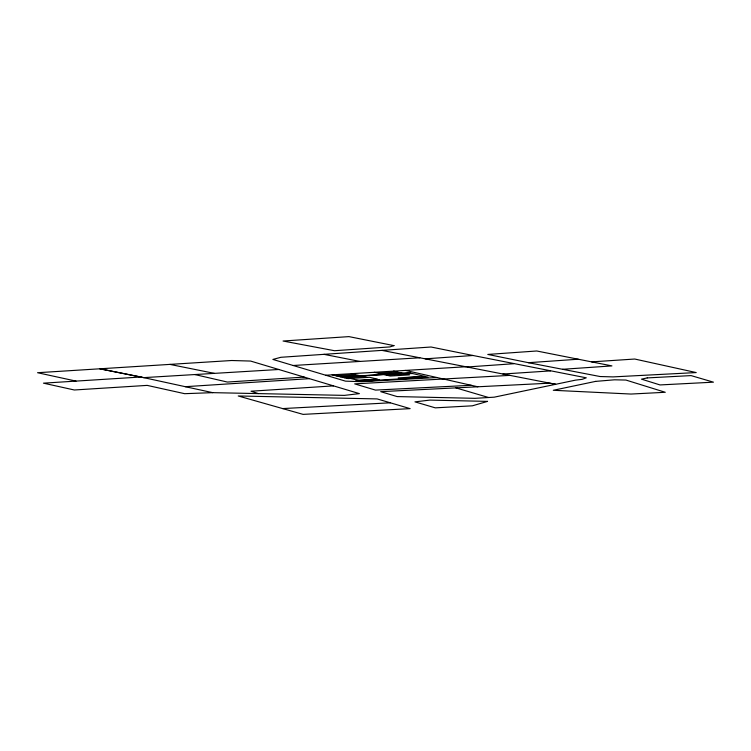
<?xml version="1.0" encoding="UTF-8"?>
<svg xmlns="http://www.w3.org/2000/svg" width="751" height="751" viewBox="0 0 751 751"><rect width="100%" height="100%" fill="white"/><g stroke="black" fill="none" stroke-linecap="round" stroke-linejoin="round"><path stroke-width="1.13" d="M425.244 358.847L472.98 355.486L586.287 377.819L582.109 379.358L575.557 380.128L494.214 397.176L474.97 398.33L397.11 396.575L380.673 391.656L549.788 383.17L555.618 384.305L381.912 350.379M466.981 366.995L513.609 363.737M528.441 362.695L562.583 369.295L611.934 365.906L536.74 350.989L487.793 354.434L528.441 362.695L578.232 359.222M304.117 377.086L227.365 382.052L194.847 374.552M185.309 386.69L309.346 378.654M591.657 361.879L634.736 359.034L696.224 372.571L613.098 376.899L600.077 376.533L562.583 369.295M502.954 374.026L550.511 370.891M333.472 385.873L251.041 391.215L258.335 393.599M212.655 392.651L140.831 377.002L43.455 383.16L74.33 389.985L147.168 385.385L184.633 393.684L212.655 392.651L344.39 395.383L359.4 393.627L250.609 361.062L231.665 360.508L37.55 372.712L76.02 381.104M293.19 365.493L419.856 357.786M278.79 369.492L143.713 377.631L99.817 368.797L140.831 377.002M325.765 375.237L465.78 366.76M336.129 375.782L355.317 374.627M378.335 373.228L397.523 372.064M340.1 376.72L359.288 375.556M382.315 374.167L401.494 373.003M344.146 376.983L410.234 372.975M344.08 377.65L364.113 376.448L361.841 375.913M386.286 375.096L412.506 373.51M359.138 380.504L376.833 379.433L379.64 380.09M425.226 376.504L407.53 377.575L410.337 378.232M436.913 377.528L361.175 381.677L345.526 381.151L272.885 359.429L280.93 357.288L431.046 347.009L472.98 355.486M509.901 375.378L354.679 383.874L375.462 390.098L471.215 385.291M282.648 408.582L303.113 414.383L410.14 408.638L377.115 398.912L238.227 395.974L282.648 408.582L390.313 402.799M323.953 354.341L359.926 361.438M169.886 364.395L214.401 373.369M405.493 370.412L477.805 386.784M393.552 371.135L409.445 374.871L390.257 376.035L374.364 372.289M392.538 374.054L394.81 374.58M351.337 373.688L367.239 377.424M375.19 379.293L379.161 380.231L359.973 381.395L356.002 380.457L377.509 379.152L369.567 377.284L348.051 378.588L332.158 374.852M455.913 387.882L488.619 397.514M393.965 345.62L389.891 346.924L334.495 350.717L283.061 341.02L348.952 336.617L393.965 345.62M487.53 401.391L472.398 405.812L435.298 407.849L414.965 401.86L429.957 400.095L487.53 401.391M647.212 377.913L641.495 379.161L660.026 384.934L713.45 382.165L691.07 375.603L647.212 377.913M595.609 381.386L553.299 390.285L631 394.05L665.273 392.285L625.949 380.062L614.506 379.809L595.609 381.386M409.699 372.853L343.601 376.852L361.944 381.17L428.032 377.162L409.699 372.853M417.396 376.739L398.208 377.903L402.179 378.833L421.367 377.669L417.396 376.739"/></g></svg>
